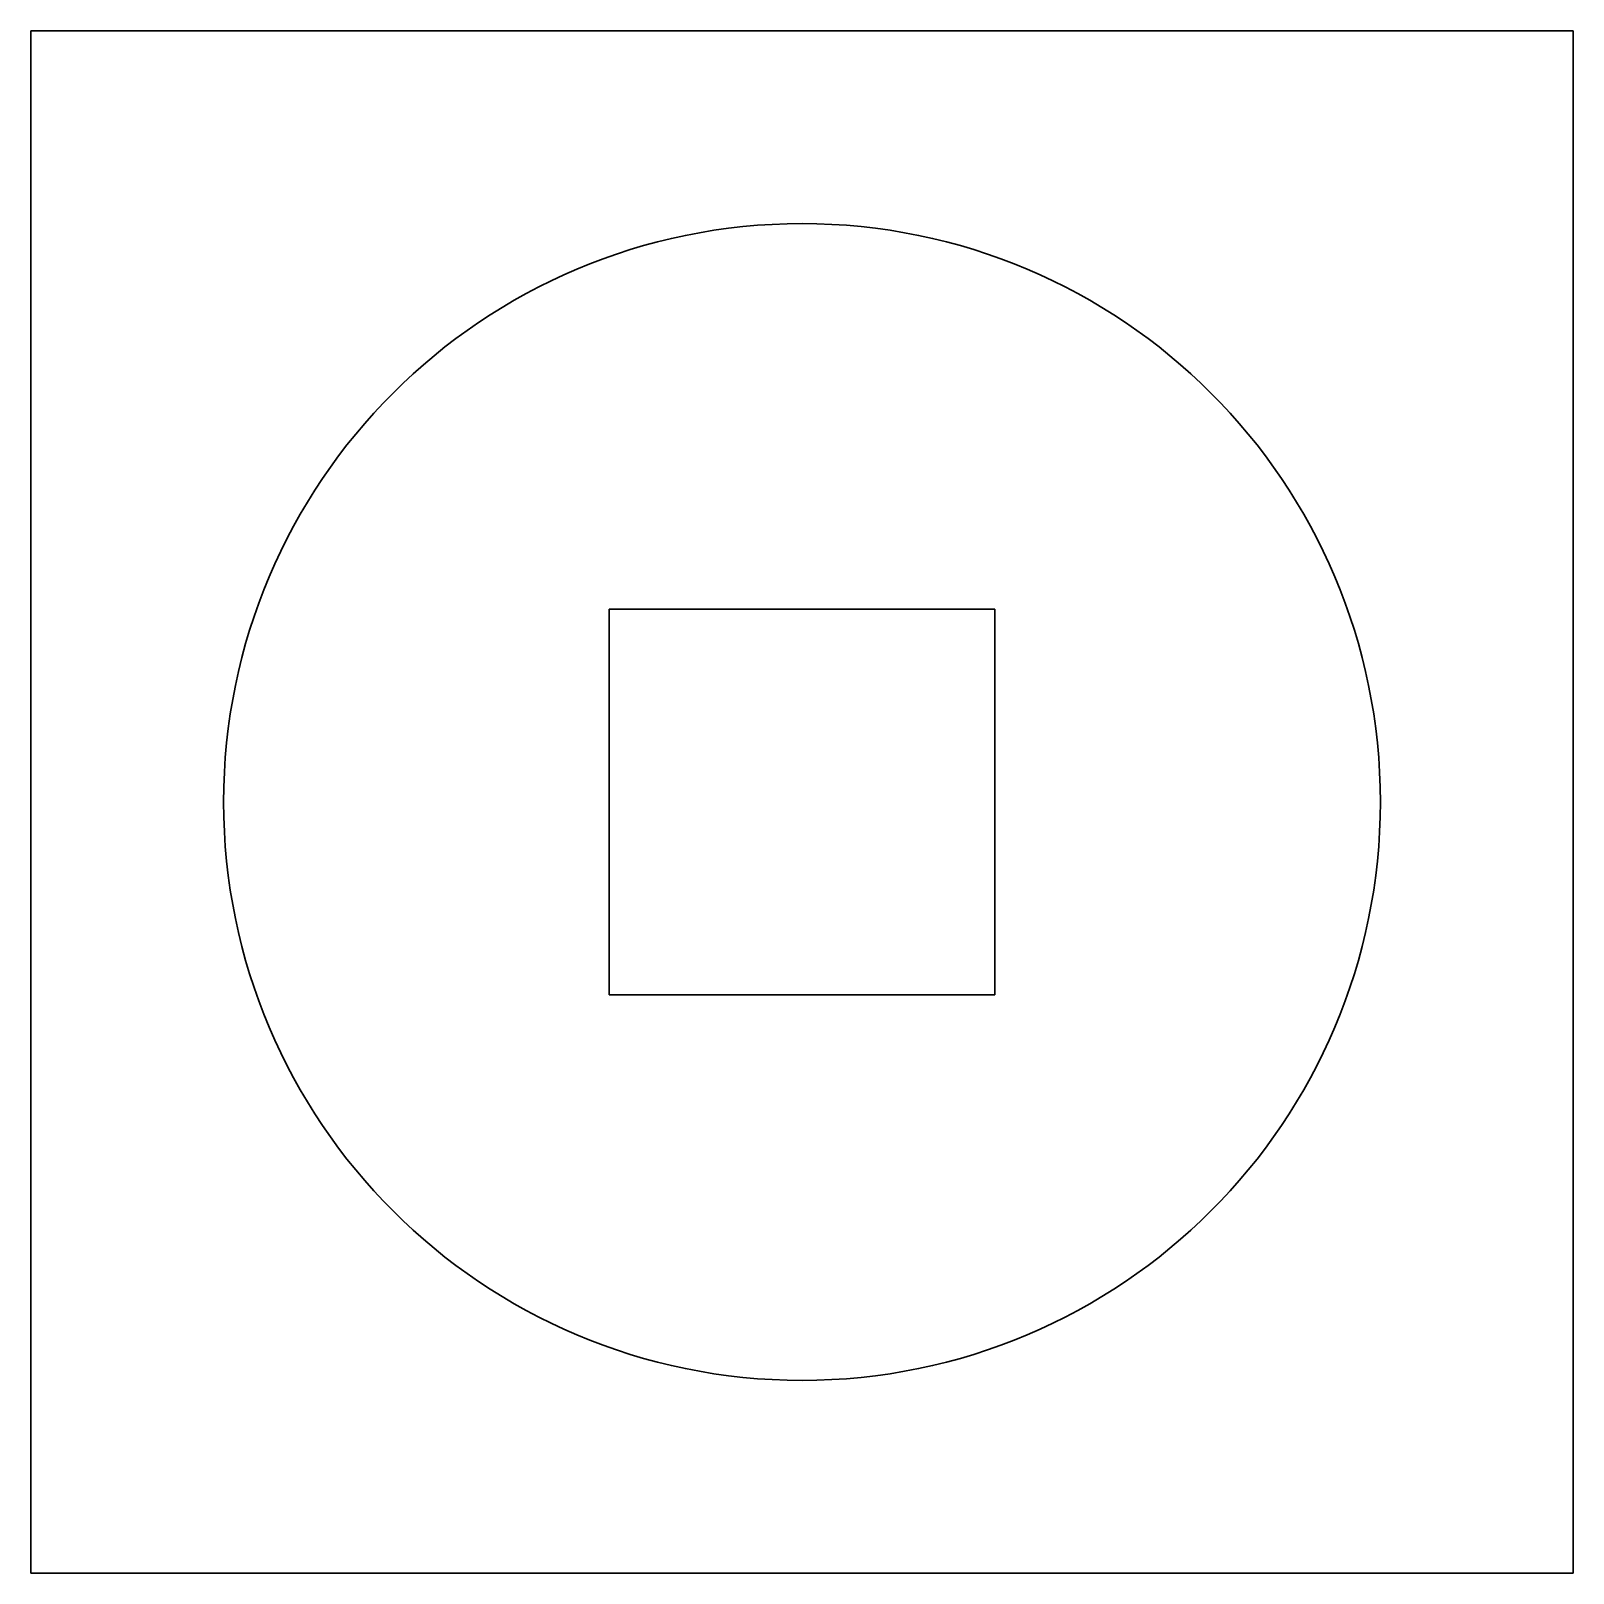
# Model space of a CAD drawing. Header units: millimetres. Extents: x 240 to 400, y 240 to 400.
import ezdxf

# ---------------------------------------------------------------- set-up
doc = ezdxf.new("R2010")
doc.units = ezdxf.units.MM
doc.layers.add('Pagrindinis', color=7, linetype='Continuous', lineweight=30)

msp = doc.modelspace()

# ---------------------------------------------------------------- linework, layer by layer
at = {"layer": 'Pagrindinis'}
for p, q in [((240, 240, 100), (240, 400, 100)), ((240, 400, 100), (400, 400, 100)), ((400, 400, 100), (400, 240, 100)), ((340, 340), (300, 340)), ((300, 340), (300, 300)), ((340, 300), (340, 340)), ((300, 300), (340, 300)), ((400, 240, 100), (240, 240, 100))]:
    msp.add_line(p, q, dxfattribs=at)
msp.add_circle((320, 320, 120), 60, dxfattribs=at)
for points in [[(240, 240, 100), (400, 240, 100), (400, 400, 100), (240, 400, 100)], [(240, 240, 120), (400, 240, 120), (400, 400, 120), (240, 400, 120)]]:
    msp.add_3dface(points, dxfattribs=at)

doc.saveas('drawing.dxf')
